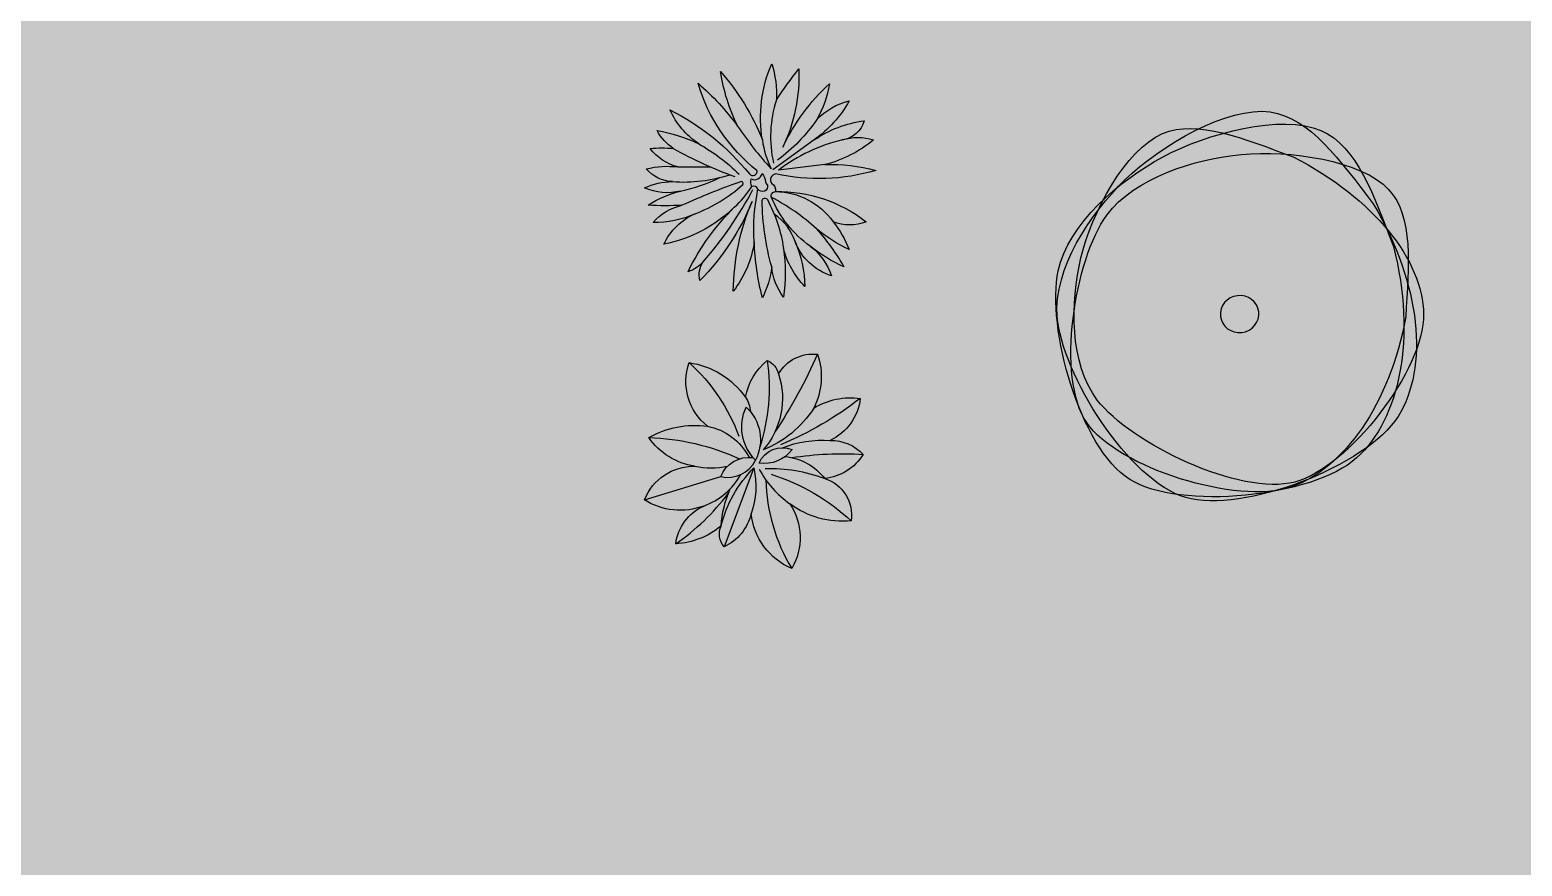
# Model space of a CAD drawing. Header units: metres. Extents: x -21.1 to 22.4, y -24.6 to 9.7.
# Drawn here: x 4.89 to 11.26, y -5.53 to -1.96 of the extents above; entities that cross this region are included whole.
import ezdxf

# ---------------------------------------------------------------- set-up
doc = ezdxf.new("R2010")
doc.units = ezdxf.units.M
doc.linetypes.add('Style Grey Line', pattern=[0])
doc.linetypes.add('Tree Border  Fill', pattern=[0])
doc.layers.add('Imported blocks', color=7, linetype='Continuous', true_color=0xc57dd9)
doc.layers.add('Style example', color=7, linetype='Continuous', true_color=0x469c80)

# ---------------------------------------------------------------- blocks, each defined once
blk = doc.blocks.new('Tree_2')
at = {"layer": 'Imported blocks', "transparency": 33554483}
h = blk.add_hatch(color=256, dxfattribs=at)
edge = h.paths.add_edge_path(flags=0)
edge.add_arc((0.1439727207353746, 0.2365579471024229), 0.1074613706641686, 83.09224421777179, 150.1836824977681, ccw=False)
edge.add_arc((-0.02022250213738108, 0.2824492902575528), 0.1872613699995733, -27.19149373635662, 18.94293840356619, ccw=False)
edge.add_line((0.146343532485731, 0.1968772340473079), (0.1463435324857237, 0.1968772340473079))
edge.add_arc((0.2466028497336989, 0.03406971635937242), 0.1912020358436006, 82.15192992999818, 121.6253861492637, ccw=False)
edge.add_arc((0.1305920749487133, 0.2390538437150953), 0.142969463858531, 295.0989162587424, 353.74664496832764, ccw=False)
edge.add_line((0.1912371900956896, 0.1095840109168494), (0.1912371900956896, 0.1095840109168494))
edge.add_arc((0.1924341815434274, -0.01212953449746855), 0.1217194311761651, 43.295718516741374, 90.56345698355102, ccw=False)
edge.add_arc((0.1604514684659234, 0.1472724493347619), 0.1424900062699876, 276.3748977484687, 327.79922074382654, ccw=False)
edge.add_arc((0.145747754454032, -0.09315409431258839), 0.1034247883986578, -8.659896139842203, 72.83401463214051, ccw=False)
edge.add_arc((0.223555721358629, 0.1251148369097173), 0.2351149584339106, 232.9638330946916, 275.96606955689754, ccw=False)
edge.add_line((0.08194150832062587, -0.0625669638729014), (0.08194150832062223, -0.0625669638729014))
edge.add_arc((-0.05719660873881209, -0.1541350594095113), 0.1665656979664377, -30.326465736707576, 33.34928837546897, ccw=False)
edge.add_arc((0.1587236256624455, -0.06945642866612442), 0.1835553503952081, 186.2535184199042, 246.85539878673632, ccw=False)
edge.add_arc((-0.1533521848721698, -0.05898389000900185), 0.1331453146758501, 294.92235258963933, 346.7721556045196, ccw=False)
edge.add_arc((-0.05593358355093648, -0.1449391765845132), 0.0540108735817285, 155.9794948173638, 220.1025170622503, ccw=False)
edge.add_line((-0.1052671065704308, -0.122953318139902), (-0.1052671065704344, -0.122953318139902))
edge.add_arc((-0.2393374961277694, 0.0378717984558707), 0.2093790521616225, 273.0414562714765, 309.8159684168924, ccw=False)
edge.add_arc((-0.09895549410387339, -0.1875535438484827), 0.1303014085391827, 114.18915824755169, 172.7955131640676, ccw=False)
edge.add_arc((-0.2163114894684227, 0.1020692136505655), 0.1823491530877297, 237.78581642709258, 290.5351989498767, ccw=False)
edge.add_arc((-0.1784129743675486, -0.105923486251908), 0.1453922562633978, 89.31492158864091, 158.3187300594235, ccw=False)
edge.add_arc((-0.1485287000586358, 0.2245337704282371), 0.1872033433172661, 215.0186881915826, 261.3528344128004, ccw=False)
edge.add_arc((-0.1759232656271997, -0.1068251290367132), 0.2569078427893931, 82.39108565861568, 119.34916840870889, ccw=False)
edge.add_arc((-0.04571214046208077, 0.2696053341532657), 0.1551926617322885, 160.854006243215, 231.6959332742943, ccw=False)
edge.add_arc((-0.2245425477408614, 0.09526011210029162), 0.2275378149630221, 35.26451501942029, 81.85886419685431, ccw=False)
edge.add_arc((0.1276865082422211, 0.1959462971805725), 0.16925000490943, 129.377818361676, 169.5551244589319, ccw=False)
edge.add_arc((-0.002295165319924946, 0.2770977113539491), 0.05457642992002541, 13.663818344027106, 65.53265142653692, ccw=False)
edge.add_line((0.05073666905711798, 0.289990005386484), (0.05073666905711798, 0.289990005386484))
h = blk.add_hatch(color=256, dxfattribs=at)
edge = h.paths.add_edge_path(flags=0)
edge.add_arc((0.1764674371701577, 0.1307771044312376), 0.1074613706641686, 83.09224421777168, 150.183682497768, ccw=False)
edge.add_arc((0.01227221429740213, 0.1766684475863674), 0.1872613699995733, -27.19149373635662, 18.94293840356619, ccw=False)
edge.add_line((0.1788382489205142, 0.09109639137612248), (0.1788382489205069, 0.09109639137612248))
edge.add_arc((0.279097566168482, -0.07171112631181296), 0.1912020358436006, 82.15192992999818, 121.6253861492637, ccw=False)
edge.add_arc((0.1630867913834965, 0.13327300104391), 0.142969463858531, 295.0989162587424, 353.74664496832764, ccw=False)
edge.add_line((0.2237319065304728, 0.003803168245663983), (0.2237319065304728, 0.003803168245663983))
edge.add_arc((0.2249288979782106, -0.117910377168654), 0.1217194311761652, 43.295718516741374, 90.56345698355102, ccw=False)
edge.add_arc((0.1929461849007066, 0.04149160666357649), 0.1424900062699876, 276.3748977484687, 327.79922074382654, ccw=False)
edge.add_arc((0.1782424708888152, -0.1989349369837738), 0.1034247883986578, -8.659896139842203, 72.83401463214051, ccw=False)
edge.add_arc((0.2560504377934121, 0.01933399423853188), 0.2351149584339105, 232.9638330946916, 275.96606955689754, ccw=False)
edge.add_line((0.1144362247554091, -0.1683478065440868), (0.1144362247554054, -0.1683478065440868))
edge.add_arc((-0.0247018923040289, -0.2599159020806967), 0.1665656979664377, -30.326465736707576, 33.34928837546897, ccw=False)
edge.add_arc((0.1912183420972287, -0.1752372713373098), 0.1835553503952081, 186.2535184199042, 246.85539878673632, ccw=False)
edge.add_arc((-0.1208574684373866, -0.1647647326801873), 0.1331453146758501, 294.92235258963933, 346.7721556045196, ccw=False)
edge.add_arc((-0.02343886711615328, -0.2507200192556986), 0.05401087358172852, 155.9794948173638, 220.1025170622503, ccw=False)
edge.add_line((-0.07277239013564758, -0.2287341608110874), (-0.07277239013565122, -0.2287341608110874))
edge.add_arc((-0.2068427796929862, -0.06790904421531471), 0.2093790521616225, 273.0414562714765, 309.8159684168924, ccw=False)
edge.add_arc((-0.06646077766909017, -0.2933343865196681), 0.1303014085391828, 114.18915824755169, 172.7955131640676, ccw=False)
edge.add_arc((-0.1838167730336395, -0.003711629020619833), 0.1823491530877296, 237.78581642709258, 290.5351989498767, ccw=False)
edge.add_arc((-0.1459182579327654, -0.2117043289230934), 0.1453922562633978, 89.31492158864091, 158.3187300594235, ccw=False)
edge.add_arc((-0.1160339836238526, 0.1187529277570517), 0.1872033433172661, 215.0186881915826, 261.3528344128004, ccw=False)
edge.add_arc((-0.1434285491924165, -0.2126059717078986), 0.2569078427893931, 82.39108565861568, 119.34916840870889, ccw=False)
edge.add_arc((-0.01321742402729759, 0.1638244914820803), 0.1551926617322885, 160.854006243215, 231.6959332742943, ccw=False)
edge.add_arc((-0.1920478313060782, -0.01052073057089375), 0.2275378149630221, 35.26451501942029, 81.85886419685431, ccw=False)
edge.add_arc((0.1601812246770042, 0.09016545450938718), 0.16925000490943, 129.377818361676, 169.5551244589319, ccw=False)
edge.add_arc((0.03019955111485824, 0.1713168686827637), 0.05457642992002541, 13.663818344027106, 65.53265142653692, ccw=False)
edge.add_line((0.08323138549190116, 0.1842091627152986), (0.08323138549190116, 0.1842091627152986))
at = {"layer": 'Imported blocks', "linetype": 'Tree Border  Fill'}
blk.add_lwpolyline([(0.05073666905711798, 0.289990005386484, -0.3014010054797296), (0.156897231025021, 0.3432392632678821, -0.2040632230993366), (0.146343532485731, 0.1968772340473079), (0.1463435324857237, 0.1968772340473079, -0.1739590237224946), (0.2727108650174596, 0.2234808830013644, -0.2616350758003431), (0.1912371900956896, 0.1095840109168494), (0.1912371900956896, 0.1095840109168494, -0.2092193677792414), (0.2810245053156213, 0.07134126554534305, -0.2282239714842465), (0.1762726375590537, 0.005663507190038217, -0.3713698328354611), (0.2479934504992088, -0.1087266501575505, -0.1898660422771364), (0.08194150832062587, -0.0625669638729014), (0.08194150832062223, -0.0625669638729014, -0.2852148879292418), (0.08657664054285852, -0.2382384750954225, -0.2707659321089191), (-0.02373950634622088, -0.08945073076186236, -0.2301780068132847), (-0.09724612824977885, -0.1797306714585138, -0.2873263971454202), (-0.1052671065704308, -0.122953318139902), (-0.1052671065704344, -0.122953318139902, -0.1618505310635152), (-0.2282281578320217, -0.1712123235781328, -0.2614422000652978), (-0.1523465524432468, -0.06869290294201347, -0.2343148840224531), (-0.3135192217504009, -0.05220933449015137, -0.3105264733365505), (-0.1766745789143861, 0.03945837700004631, -0.204971089214486), (-0.301841670584392, 0.1171083320175385, -0.1626725977676348), (-0.1419059423393846, 0.1478206276588026, -0.3193422950398811), (-0.1923204653731409, 0.3205048559813294, -0.2061544142855571), (-0.03875898716688607, 0.2266295372288296, -0.177124787012205), (0.02030900632616249, 0.3267730384994211, -0.2302654421368868), (0.05073666905711798, 0.289990005386484)], format="xyb", close=True, dxfattribs=at)
at = {"layer": 'Imported blocks', "linetype": 'Style Grey Line'}
for points in [[(0.02030900632616613, 0.3267730384994211, -0.1120625974936331), (-7.132444262970239e-05, 0.09083471794474463)], [(0.156897231025021, 0.3432392632678821, -0.04215315668041687), (0.04144436811329433, 0.1332315060891851)], [(-0.1923204653731445, 0.3205048559813294, -0.1220309506503533), (-0.0566234600120406, 0.1206750815064879)], [(0.05073666905711798, 0.289990005386484, -0.2658397027271607), (0.009057667239634611, 0.08367668534042605)], [(-0.03875898716688607, 0.2266295372288296, -0.1371447261408231), (-0.0255682847401149, 0.1876569467679656)], [(0.2727108650174596, 0.2234808830013644, -0.06696203729753249), (0.05579867858078796, 0.09720448337470589)], [(-0.01195711984066293, 0.05565696923338691, -0.313200413838463), (-0.03717486433700833, 0.1999585071847105)], [(-0.03717486433700833, 0.1999585071847105, -0.3389454184528884), (-0.01195711984065929, 0.05565696923338691)], [(0.146343532485731, 0.1968772340473079, -0.1571756657733975), (0.009057667239634611, 0.08367668534042605)], [(-0.1419059423393846, 0.1478206276588026, -0.2301319791016842), (-0.02937289374247848, 0.06346979212255974)], [(-0.301841670584392, 0.1171083320175385, -0.1003261862565504), (-0.05502075017289099, 0.05938867612559989)], [(-0.002150219203183952, 0.04795154730395006, -0.4100123021526187), (0.08751287233936819, 0.08437717824309948)], [(0.08751287233936819, 0.08437717824309948, -0.2788222348308543), (-0.002150219203183952, 0.04795154730395006)], [(0.06115767152193802, 0.0896145368940488, -0.1066317010922883), (0.1912371900956823, 0.1095840109168494)], [(-0.106216365401051, 0.01122218638018239, -0.3443832629947673), (-0.01846409198507899, 0.06274656222009799)], [(-0.106216365401051, 0.01122218638018239, 0.3496696091414707), (-0.01195711984065929, 0.05565696923338691)], [(0.0686028375402093, 0.06543909211386927, -0.2136000570275399), (0.1762726375590537, 0.005663507190038217)], [(0.08660556515683493, 0.06278560802240099, -0.05425050446224116), (0.2810245053156213, 0.07134126554534305)], [(-0.1766745789143861, 0.03945837700004631, 0.09865832762419698), (-0.08761130593962298, 0.03945837700004631)], [(-0.1523465524432468, -0.06869290294201347, 0.1781807688962663), (-0.0515533998099454, 0.0168492563675245)], [(-0.1052671065704344, -0.122953318139902, -0.1380141873914814), (-0.01616007725672534, 0.0346421821531112)], [(-0.01616007725672534, 0.0346421821531112, -0.1443803328447343), (-0.02373950634622088, -0.08945073076186236)], [(-0.002124306569741748, 0.03152692770052817, 0.1142419832598247), (0.08194150832062587, -0.0625669638729014)], [(0.1762726375590537, 0.005663507190038217, 0.09590851389858282), (0.01434469626397549, 0.03249569257310941)], [(0.01624699758109273, 0.002432656292483443, 0.1292210496677947), (0.08657664054285123, -0.2382384750954225)], [(0.03062914331266802, 0.01731972316589963, -0.111608587556588), (0.2479934504992088, -0.1087266501575796)], [(-0.2282281578320253, -0.1712123235781182, 0.07976553354391651), (-0.08582046621109839, -0.0349015240050503)], [(-0.1052671065704344, -0.122953318139902, -0.08586009086452864), (-0.08051746565788927, -0.02195144431937661)]]:
    blk.add_lwpolyline(points, format="xyb", dxfattribs=at)
for points in [[(-0.3135192217504009, -0.05220933449015137), (-0.106216365401051, 0.01122218638018239)], [(-0.01616007725672534, 0.0346421821531112), (-0.09724612824976793, -0.1797306714585284)]]:
    blk.add_lwpolyline(points, dxfattribs=at)
blk = doc.blocks.new('Tree_11')
at = {"layer": 'Imported blocks', "transparency": 33554483}
h = blk.add_hatch(color=256, dxfattribs=at)
edge = h.paths.add_edge_path(flags=0)
edge.add_spline(control_points=[(0.4921943033594325, 0.370208956617118), (0.6652124574584978, 0.07910397495345023), (0.6903561499271255, -0.2149644920693736), (0.5812050008132573, -0.3899791556189866)], knot_values=[0, 0, 0, 0, 1, 1, 1, 1], degree=3, periodic=0)
edge.add_spline(control_points=[(0.5812050008132573, -0.3899791556189866), (0.4705223420466355, -0.5674494657538743), (0.0242669995011147, -0.7399891830241322), (-0.1790760024249612, -0.6806010143533021)], knot_values=[0, 0, 0, 0, 1, 1, 1, 1], degree=3, periodic=0)
edge.add_spline(control_points=[(-0.1790760024249612, -0.6806010143533021), (-0.3825474147681125, -0.6211753422550755), (-0.6230734283331713, -0.2384961975474707), (-0.6390484148206242, -0.03294537236196084)], knot_values=[0, 0, 0, 0, 1, 1, 1, 1], degree=3, periodic=0)
edge.add_spline(control_points=[(-0.6390484148206242, -0.03294537236196084), (-0.6522864231546546, 0.1373886394388937), (-0.5215168057780319, 0.3350191612819817), (-0.3958112429879811, 0.456766923264413)], knot_values=[0, 0, 0, 0, 1, 1, 1, 1], degree=3, periodic=0)
edge.add_spline(control_points=[(-0.3958112429879811, 0.456766923264413), (-0.2685564015610635, 0.5800151853244788), (-0.02831954671129824, 0.7203084715791701), (0.123153173484493, 0.6989557161840821)], knot_values=[0, 0, 0, 0, 1, 1, 1, 1], degree=3, periodic=0)
edge.add_spline(control_points=[(0.123153173484493, 0.6989557161840821), (0.2650471943884322, 0.6789532476440654), (0.3720236128815886, 0.5259799985016598), (0.4921943033594325, 0.370208956617118)], knot_values=[0, 0, 0, 0, 1, 1, 1, 1], degree=3, periodic=0)
h = blk.add_hatch(color=256, dxfattribs=at)
edge = h.paths.add_edge_path(flags=0)
edge.add_spline(control_points=[(0.5647480096749923, 0.2175162636166897), (0.6473998394226024, -0.1090754526412493), (0.5874178693231275, -0.3990885681629461), (0.4327141463890425, -0.5385918669968359)], knot_values=[0, 0, 0, 0, 1, 1, 1, 1], degree=3, periodic=0)
edge.add_spline(control_points=[(0.4327141463890425, -0.5385918669968359), (0.2758397615158565, -0.6800525492434535), (-0.2013816342965783, -0.7272759684760349), (-0.379370503766062, -0.615835473394427)], knot_values=[0, 0, 0, 0, 1, 1, 1, 1], degree=3, periodic=0)
edge.add_spline(control_points=[(-0.379370503766062, -0.615835473394427), (-0.5574717726038388, -0.5043246040175782), (-0.6786659889472954, -0.07150725821398009), (-0.6352048964196311, 0.1307821944288735)], knot_values=[0, 0, 0, 0, 1, 1, 1, 1], degree=3, periodic=0)
edge.add_spline(control_points=[(-0.6352048964196311, 0.1307821944288735), (-0.5991899485798272, 0.2984136013208608), (-0.417290675689173, 0.4539402178680866), (-0.2619460556913896, 0.5377111707863842)], knot_values=[0, 0, 0, 0, 1, 1, 1, 1], degree=3, periodic=0)
edge.add_spline(control_points=[(-0.2619460556913896, 0.5377111707863842), (-0.104686865679575, 0.6225145724274389), (0.1657769132410194, 0.6936104080661225), (0.3049074674880239, 0.6326457881771348)], knot_values=[0, 0, 0, 0, 1, 1, 1, 1], degree=3, periodic=0)
edge.add_spline(control_points=[(0.3049074674880239, 0.6326457881771348), (0.4352398055300364, 0.5755363955568228), (0.4940684019768082, 0.3996332948964682), (0.5647480096749923, 0.2175162636166897)], knot_values=[0, 0, 0, 0, 1, 1, 1, 1], degree=3, periodic=0)
h = blk.add_hatch(color=256, dxfattribs=at)
edge = h.paths.add_edge_path(flags=0)
edge.add_spline(control_points=[(0.2058157187254819, 0.5380085270807149), (0.4964264122983587, 0.3898023810471232), (0.669474438812871, 0.1675811310162289), (0.6724976352470275, -0.02481408645811371)], knot_values=[0, 0, 0, 0, 1, 1, 1, 1], degree=3, periodic=0)
edge.add_spline(control_points=[(0.6724976352470275, -0.02481408645811371), (0.6755632504239911, -0.2199088186430035), (0.4057867555379089, -0.573675782277317), (0.2111504627674694, -0.6248672077672509)], knot_values=[0, 0, 0, 0, 1, 1, 1, 1], degree=3, periodic=0)
edge.add_spline(control_points=[(0.2111504627674694, -0.6248672077672509), (0.01639125783730196, -0.6760909604690151), (-0.376173760458425, -0.4876012827853456), (-0.4958437013352595, -0.3314955432258712)], knot_values=[0, 0, 0, 0, 1, 1, 1, 1], degree=3, periodic=0)
edge.add_spline(control_points=[(-0.4958437013352595, -0.3314955432258712), (-0.59501071320751, -0.2021352409244519), (-0.5923728441327676, 0.01876255960572144), (-0.5543854005979775, 0.1767197160972764)], knot_values=[0, 0, 0, 0, 1, 1, 1, 1], degree=3, periodic=0)
edge.add_spline(control_points=[(-0.5543854005979775, 0.1767197160972764), (-0.5159297746420525, 0.3366236412334383), (-0.3953315942167974, 0.5648599850240207), (-0.2622361820666647, 0.6212359336898062)], knot_values=[0, 0, 0, 0, 1, 1, 1, 1], degree=3, periodic=0)
edge.add_spline(control_points=[(-0.2622361820666647, 0.6212359336898062), (-0.1375573410883135, 0.6740468294611519), (0.02808879993954906, 0.6039460952599575), (0.2058157187254819, 0.5380085270807149)], knot_values=[0, 0, 0, 0, 1, 1, 1, 1], degree=3, periodic=0)
h = blk.add_hatch(color=256, dxfattribs=at)
edge = h.paths.add_edge_path(flags=0)
edge.add_spline(control_points=[(0.6083657509032032, -0.03405397915912181), (0.5514019798580562, -0.3481781294525699), (0.3857358445854002, -0.5782654854118536), (0.1974575827510785, -0.6428450884090635)], knot_values=[0, 0, 0, 0, 1, 1, 1, 1], degree=3, periodic=0)
edge.add_spline(control_points=[(0.1974575827510785, -0.6428450884090635), (0.006537571583432054, -0.7083308136611886), (-0.4237751472583768, -0.5745724624142349), (-0.5335788884675557, -0.4125209791531433)], knot_values=[0, 0, 0, 0, 1, 1, 1, 1], degree=3, periodic=0)
edge.add_spline(control_points=[(-0.5335788884675557, -0.4125209791531433), (-0.643451970367446, -0.2503671609291759), (-0.5780206505093438, 0.1701982226416349), (-0.4610654764453884, 0.3300940300554721)], knot_values=[0, 0, 0, 0, 1, 1, 1, 1], degree=3, periodic=0)
edge.add_spline(control_points=[(-0.4610654764453884, 0.3300940300554721), (-0.3641481131548189, 0.4625950517485508), (-0.1461108788241927, 0.5311394873555583), (0.02082979888544923, 0.5470458627861153)], knot_values=[0, 0, 0, 0, 1, 1, 1, 1], degree=3, periodic=0)
edge.add_spline(control_points=[(0.02082979888544923, 0.5470458627861153), (0.189827964106853, 0.5631482789255878), (0.4511191754942429, 0.5258713586683934), (0.5472204590757579, 0.4219232267887492)], knot_values=[0, 0, 0, 0, 1, 1, 1, 1], degree=3, periodic=0)
edge.add_spline(control_points=[(0.5472204590757579, 0.4219232267887492), (0.6372445738060214, 0.3245484758844905), (0.6189127718839541, 0.1501180493043758), (0.6083657509032032, -0.03405397915912181)], knot_values=[0, 0, 0, 0, 1, 1, 1, 1], degree=3, periodic=0)
h = blk.add_hatch(color=256, dxfattribs=at)
edge = h.paths.add_edge_path(flags=0)
edge.add_ellipse((0.01379423674785407, -0.02421897939760598), major_axis=(0.06830110300839086, 0.007997400535190413), ratio=0.964752267000733, start_angle=270, end_angle=450)
edge.add_ellipse((0.01379423674785407, -0.02421897939760598), major_axis=(0.06830110300839086, 0.007997400535190413), ratio=0.964752267000733, start_angle=90, end_angle=270)
at = {"layer": 'Imported blocks'}
for start_param, end_param in [(1.570796326794897, 4.71238898038469), (4.71238898038469, 7.853981633974483)]:
    blk.add_ellipse((0.01379423674785407, -0.02421897939760598), major_axis=(0.06830110300839086, 0.007997400535190413), ratio=0.964752267000733, start_param=start_param, end_param=end_param, dxfattribs=at)
for points in [[(-0.3958112429879811, 0.456766923264413), (-0.2685564015610635, 0.5800151853244788), (-0.02831954671129824, 0.7203084715791701), (0.123153173484493, 0.6989557161840821)], [(0.123153173484493, 0.6989557161840821), (0.2650471943884322, 0.6789532476440654), (0.3720236128815886, 0.5259799985016598), (0.4921943033594325, 0.370208956617118)], [(-0.2622361820666647, 0.6212359336898062), (-0.1375573410883135, 0.6740468294611519), (0.02808879993954906, 0.6039460952599575), (0.2058157187254819, 0.5380085270807149)], [(-0.2619460556913896, 0.5377111707863842), (-0.104686865679575, 0.6225145724274389), (0.1657769132410194, 0.6936104080661225), (0.3049074674880239, 0.6326457881771348)], [(-0.5543854005979775, 0.1767197160972764), (-0.5159297746420525, 0.3366236412334383), (-0.3953315942167974, 0.5648599850240207), (-0.2622361820666647, 0.6212359336898062)], [(0.3049074674880239, 0.6326457881771348), (0.4352398055300364, 0.5755363955568228), (0.4940684019768082, 0.3996332948964682), (0.5647480096749923, 0.2175162636166897)], [(-0.6352048964196311, 0.1307821944288735), (-0.5991899485798272, 0.2984136013208608), (-0.417290675689173, 0.4539402178680866), (-0.2619460556913896, 0.5377111707863842)], [(-0.4610654764453884, 0.3300940300554721), (-0.3641481131548189, 0.4625950517485508), (-0.1461108788241927, 0.5311394873555583), (0.02082979888544923, 0.5470458627861153)], [(0.02082979888544923, 0.5470458627861153), (0.189827964106853, 0.5631482789255878), (0.4511191754942429, 0.5258713586683934), (0.5472204590757579, 0.4219232267887492)], [(0.2058157187254819, 0.5380085270807149), (0.4964264122983587, 0.3898023810471232), (0.669474438812871, 0.1675811310162289), (0.6724976352470275, -0.02481408645811371)], [(-0.6390484148206242, -0.03294537236196084), (-0.6522864231546546, 0.1373886394388937), (-0.5215168057780319, 0.3350191612819817), (-0.3958112429879811, 0.456766923264413)], [(0.5472204590757579, 0.4219232267887492), (0.6372445738060214, 0.3245484758844905), (0.6189127718839541, 0.1501180493043758), (0.6083657509032032, -0.03405397915912181)], [(-0.5335788884675557, -0.4125209791531433), (-0.643451970367446, -0.2503671609291759), (-0.5780206505093438, 0.1701982226416349), (-0.4610654764453884, 0.3300940300554721)], [(0.4921943033594325, 0.370208956617118), (0.6652124574584978, 0.07910397495345023), (0.6903561499271255, -0.2149644920693736), (0.5812050008132573, -0.3899791556189866)], [(0.5647480096749923, 0.2175162636166897), (0.6473998394226024, -0.1090754526412493), (0.5874178693231275, -0.3990885681629461), (0.4327141463890425, -0.5385918669968359)], [(-0.4958437013352595, -0.3314955432258712), (-0.59501071320751, -0.2021352409244519), (-0.5923728441327676, 0.01876255960572144), (-0.5543854005979775, 0.1767197160972764)], [(-0.379370503766062, -0.615835473394427), (-0.5574717726038388, -0.5043246040175782), (-0.6786659889472954, -0.07150725821398009), (-0.6352048964196311, 0.1307821944288735)], [(-0.1790760024249612, -0.6806010143533021), (-0.3825474147681125, -0.6211753422550755), (-0.6230734283331713, -0.2384961975474707), (-0.6390484148206242, -0.03294537236196084)], [(0.6083657509032032, -0.03405397915912181), (0.5514019798580562, -0.3481781294525699), (0.3857358445854002, -0.5782654854118536), (0.1974575827510785, -0.6428450884090635)], [(0.6724976352470275, -0.02481408645811371), (0.6755632504239911, -0.2199088186430035), (0.4057867555379089, -0.573675782277317), (0.2111504627674694, -0.6248672077672509)], [(0.2111504627674694, -0.6248672077672509), (0.01639125783730196, -0.6760909604690151), (-0.376173760458425, -0.4876012827853456), (-0.4958437013352595, -0.3314955432258712)], [(0.1974575827510785, -0.6428450884090635), (0.006537571583432054, -0.7083308136611886), (-0.4237751472583768, -0.5745724624142349), (-0.5335788884675557, -0.4125209791531433)], [(0.5812050008132573, -0.3899791556189866), (0.4705223420466355, -0.5674494657538743), (0.0242669995011147, -0.7399891830241322), (-0.1790760024249612, -0.6806010143533021)], [(0.4327141463890425, -0.5385918669968359), (0.2758397615158565, -0.6800525492434535), (-0.2013816342965783, -0.7272759684760349), (-0.379370503766062, -0.615835473394427)]]:
    blk.add_open_spline(points, degree=3, dxfattribs=at)
blk = doc.blocks.new('Tree_15')
at = {"layer": 'Imported blocks', "transparency": 33554483}
blk.add_hatch(color=256, dxfattribs=at).paths.add_polyline_path([(-0.3772553183458222, 0.5752178457585396), (-0.2674459248375824, 0.4692919985953922), (-0.2100951434649796, 0.4567219643219432), (-0.170028159218371, 0.3145234516035562), (-0.1441024635293834, 0.2995965359038528), (-0.1441024635293834, 0.2202481945527106), (-0.106463004301655, 0.1982443495570478), (-0.1064630043016514, 0.1532320624265558), (-0.1468188479358723, 0.1245173275330017), (-0.1468188479358723, 0.1074437013800634), (-0.06921145633160995, 0.04458171418060374), (-0.06921145633160632, -0.002758794697991106), (-0.1759016281233926, -0.07468433186219772), (-0.3223292678530925, -0.1107162641516916), (-0.3772553183458222, -0.110716264151677), (-0.4396247070082936, -0.060118231574932), (-0.4925226501567158, -0.07085114757607516), (-0.5967852627391221, -0.1107162641516916), (-0.6817679387551506, -0.110716264151677), (-0.673964750237239, -0.1511196664012823), (-0.6144179104552604, -0.1511196664012823), (-0.6649177473405361, -0.1868987267475313), (-0.6546935530367591, -0.2199753656736284), (-0.5661197884501781, -0.1482814701556636), (-0.4679902707255678, -0.1061164430083591), (-0.4212254224349308, -0.1375485541545204), (-0.4940559238711685, -0.1912131341601635), (-0.6484010578997186, -0.2378312750690529), (-0.6256395552585237, -0.2923260370461357), (-0.5126164970239552, -0.2451182955093827), (-0.6019682550971301, -0.3382048417692131), (-0.5811342075285647, -0.3727008265662444), (-0.4649237232966698, -0.2441110773085966), (-0.3772553183458185, -0.1567144755851186), (-0.3009632858727054, -0.1567144755851332), (-0.5575536643832929, -0.4069479404763843), (-0.5283866541194693, -0.4439429585072358), (-0.2655981404185477, -0.1628475704429002), (-0.165168712122264, -0.1436816490123165), (-0.0501731835387327, -0.06701796328996716), (-0.0501731835387327, -0.1467481964412), (-0.1053710372588284, -0.2663435461680929), (-0.1388188423856918, -0.2509060976479959), (-0.3391952787120099, -0.3660063376071485), (-0.512426918141413, -0.4621540158496791), (-0.4859125534878294, -0.4897644271416648), (-0.3552946527137028, -0.4069479404764134), (-0.4623970483650555, -0.511858190137631), (-0.4242641174922283, -0.5436235657895159), (-0.3104110125470761, -0.4069479404764134), (-0.1536691592639108, -0.3023754784576013), (-0.113037405831059, -0.3192414893165114), (-0.113037405831059, -0.3437738687476813), (-0.0977046686865906, -0.3437738687476813), (-0.0977046686865906, -0.366772974464373), (-0.1375697852622143, -0.3813390747516387), (-0.1375697852622143, -0.4250373756133631), (-0.198134096982878, -0.4350036547572672), (-0.3989363053133566, -0.5623025865873206), (-0.3617720200973745, -0.5866583914474323), (-0.290130519849703, -0.5369663567679963), (-0.3271458712850835, -0.6064238999435766), (-0.2924636240123218, -0.6236680948504508), (-0.2380874897849462, -0.5143045355081703), (-0.1920010021250891, -0.4756354081901227), (-0.1682352595511584, -0.4756354081901372), (-0.2555132612419184, -0.6394605339263071), (-0.2105468603422451, -0.6553594320559641), (-0.1729731040832266, -0.5490906470451445), (-0.1682352595511584, -0.6672095643696084), (-0.1320392707630999, -0.675078069506606), (-0.1320392707630999, -0.5055342456218496), (-0.1053710372588284, -0.4465032076156349), (-0.1053710372588321, -0.4069479404763843), (-0.08237193154212583, -0.4069479404763843), (-0.06167273639708583, -0.4380702021861798), (-0.0754721998271125, -0.5622653730563907), (-0.09057642144919373, -0.6816192884763732), (-0.0556698504723463, -0.6851327167319395), (-0.0477476234208516, -0.6064238999435619), (-0.03699975386523875, -0.4996417930663593), (-0.01260797753477891, -0.4996417930663593), (0.004258033324138523, -0.548465909626364), (0.02342395475472586, -0.5607320993419417), (0.02342395475472586, -0.6394605339263071), (0.04398957059614622, -0.6853386723124714), (0.07410033338140784, -0.6825408452284755), (0.05408942904366995, -0.6394605339263071), (0.05408942904366995, -0.545399362197466), (0.02342395475472586, -0.5132006141940801), (0.02342395475472586, -0.4756354081901372), (-0.01874107239256773, -0.4626025816173351), (-0.02794071467925096, -0.4288705598994857), (-0.05184672329480963, -0.3755763004019245), (-0.05184672329480236, -0.3361075001754507), (-0.05184672329480963, -0.2923260370461357), (-0.01414125124922793, -0.3108084838870563), (-0.005081535969333345, -0.2923260370461357), (-0.03615888068839195, -0.2516105982017907), (0.006015441935232957, -0.148558223474407), (0.03109032332696006, -0.148558223474407), (0.06175579761590416, -0.1114829010089306), (0.1414860307671515, -0.1613142967284366), (0.1989837950589172, -0.1613142967284366), (0.1989837950589172, -0.1145494484378141), (0.2350157273484219, -0.09078370586386882), (0.608362500870564, -0.3096468209485756), (0.635567788605771, -0.2483829544926266), (0.4940255323022902, -0.1855286484850949), (0.5746358550984514, -0.1582477492995386), (0.6577436344188063, -0.1808369778044289), (0.6718300426025416, -0.1172160701720568), (0.5807689499562403, -0.1172160701720713), (0.4662077507649374, -0.1287762937369989), (0.3308453345013659, -0.0800507898627402), (0.4128754782242832, -0.04708540500212985), (0.4972055325188776, -0.05858495786049753), (0.5508825528792004, -0.06590455154598748), (0.6793537090657337, -0.05836533020403294), (0.6809237714515257, -0.03488170631845423), (0.5324708279511542, -0.03488170631845423), (0.4941389850899832, -0.02178638871376461), (0.6817679387551434, -0.0008550693572906312), (0.6804561699200349, 0.04155406165082241), (0.4737467509949274, 0.01352599753184768), (0.4305041536088538, 0.007662663879658794), (0.3076267274503116, -0.03657722438964993), (0.283209923845272, -0.0618892182710988), (0.1982171582016927, -0.02485293614266266), (0.1522189467682802, -0.06318477900381549), (0.08092171904648784, -0.05015195243101334), (0.04565642361420032, -0.0008550693572615273), (0.2488271810031183, 0.07292332279925176), (0.3009464970696463, 0.06177702872360533), (0.3311994378346535, 0.1076123301899643), (0.4251416679398535, 0.123874614158718), (0.4680733319443752, 0.08400949758310162), (0.5232711856644673, 0.1076123301899643), (0.5455036545239491, 0.08400949758310162), (0.6760969365320343, 0.08718271913593344), (0.671830042602538, 0.1155059314575192), (0.5616030285256456, 0.1155059314575192), (0.6677123517027067, 0.137319285044563), (0.662983923118074, 0.1586005943982454), (0.534004101665596, 0.1476403567326633), (0.4826694049121579, 0.1209839165046578), (0.4440733333407734, 0.1544742031202768), (0.4805362089896517, 0.1697041043121717), (0.6492836412949727, 0.2077733411192166), (0.6395494520705397, 0.2361211363545008), (0.4305081259404214, 0.1813723784504982), (0.3829766407925599, 0.1553067253048939), (0.3311994378346535, 0.1553067253048939), (0.3996651473319798, 0.2113426240246627), (0.502571990519431, 0.2373368690278294), (0.5240378225216918, 0.2910014490334725), (0.601190103782239, 0.3217766474073432), (0.5818459295971407, 0.3557221407451143), (0.5026512117759048, 0.3105922496921266), (0.4657302740317827, 0.2677432077714766), (0.3760769090775502, 0.2457698744572845), (0.4159420256531739, 0.3217766474073724), (0.5347707385228241, 0.3783980507569504), (0.5079384485199953, 0.4128967093320098), (0.443349835796027, 0.3626611216578458), (0.4969913635245976, 0.4675920208320167), (0.4717197049146962, 0.4932575761808694), (0.3311994378346572, 0.2388701427422493), (0.2976560607727588, 0.2007002484438854), (0.2235161744900615, 0.1913386575944169), (0.2235161744900615, 0.1231079773015081), (0.004515446312656423, 0.06979889287389232), (-0.02992154022210161, 0.1076123301899497), (0.04076192595434622, 0.171984303375124), (0.04076192595434622, 0.2327370478844678), (0.09548781933373175, 0.2818018067467928), (0.164116561409417, 0.2968432233123894), (0.1675112658938633, 0.3217766474073432), (0.2396155484917581, 0.336999660466885), (0.4443075893704481, 0.4834273001965775), (0.4292721596474403, 0.5044454139978625), (0.2330803485051038, 0.3640984629559825), (0.2020503424878079, 0.3640984629559825), (0.3984956927452367, 0.5545872043687851), (0.3684037125166433, 0.5752178457585251), (0.1238533830510023, 0.3362330236096605), (0.08168835590370509, 0.3362330236096605), (0.1422526676243688, 0.4128967093320098), (0.1422526676243688, 0.4489286416215182), (0.3182942654559119, 0.6047137612290099), (0.2877528866379435, 0.6200261306142493), (0.1821177841999924, 0.5125595007710945), (0.2388489116345372, 0.6183553870679316), (0.1890175159150058, 0.6313882136407337), (0.1031541879059659, 0.4435621836209612), (0.08168835590370509, 0.4435621836209612), (0.1049268281143522, 0.6765693568289717), (0.05181232689194804, 0.6830302454891353), (0.03706664405996708, 0.5417080592974235), (0.01959077046859966, 0.5417080592974235), (-0.00442580291458944, 0.6853386723124714), (-0.03883710294395496, 0.6844752988134278), (-0.00442580291458944, 0.5416917013455531), (0.001632430912508426, 0.516554132599369), (0.02950542524431148, 0.4996468106167158), (0.02950542524431512, 0.4358958150487015), (0.04782601664251706, 0.4120400408973073), (0.0634854968606196, 0.3916493769011431), (0.02035740732582417, 0.3217766474073432), (-0.02715009375882437, 0.3247707413889293), (-0.04020690439483951, 0.3101673704640707), (-0.01261429478277569, 0.2854969378282112), (-0.04787327296707736, 0.2112712158822105), (-0.09057642144919736, 0.2480697850289434), (-0.09057642144919736, 0.3247707413889293), (-0.1138040426882981, 0.3469659396107891), (-0.09057642144919373, 0.4987600373410387), (-0.08203371583703847, 0.5545872043687851), (-0.04710663610985284, 0.65515395621465), (-0.07317228925545351, 0.6551539562146645), (-0.103837763544394, 0.5752178457585396), (-0.1211163678691737, 0.6753439865110995), (-0.1408912084962431, 0.6716321380943846), (-0.1253545047642692, 0.5545872043687413), (-0.1429362432627968, 0.3737982296136033), (-0.168235259551162, 0.4604281944798422), (-0.1811037455490223, 0.6622035673357168), (-0.2210791685992226, 0.6502387566342223), (-0.2210791685992226, 0.4926269424832426), (-0.3271458712850835, 0.6047137612290099), (-0.3772553183458222, 0.5752178457585396)], flags=0)
blk = doc.blocks.new('Tree_10')
at = {"layer": 'Imported blocks', "transparency": 33554483}
h = blk.add_hatch(color=256, dxfattribs=at)
edge = h.paths.add_edge_path(flags=0)
edge.add_arc((0.3699840657018547, 0.1708372145922791), 0.3687942599839082, 156.5584637787736, 189.363452264892, ccw=False)
edge.add_arc((-0.236300448609691, 0.2327985948616123), 0.2810124926857953, -2.6831638950501997, 17.552967385785223, ccw=False)
edge.add_arc((1.065546532029801, -0.4522209875824767), 1.222347798216148, 141.808044209076, 146.6569336176266, ccw=False)
edge.add_arc((-0.3361616986414336, 0.2828311758636062), 0.441498288911252, -25.654784381621425, 2.6903453286743115, ccw=False)
edge.add_arc((0.5686675399642813, -0.1491962601892), 0.5611820393324515, 132.6983801224476, 154.5806706770956, ccw=False)
edge.add_arc((-0.09458883042133734, 0.3083861425439942), 0.2862799125318954, 330.29977504705073, 350.9256810475466, ccw=False)
edge.add_arc((0.2854924028203738, 0.03912868428325209), 0.1830398646780739, 103.68860184727492, 135.8839424696119, ccw=False)
edge.add_arc((-0.04783737989948889, 0.3810832593667443), 0.3332291022459072, 305.80659701212943, 330.49528346140846, ccw=False)
edge.add_arc((0.3216770036127579, -0.1422897471886698), 0.3074785776379825, 97.23010692395638, 124.590618953718, ccw=False)
edge.add_arc((0.2125528206930988, 0.1834362476410597), 0.07340352331091274, 278.48222632112464, 343.6265138584364, ccw=False)
edge.add_arc((0.2656675637967535, -0.02005256036528606), 0.1375498290321279, 72.09532398253481, 107.904676017485, ccw=False)
edge.add_arc((0.09147357600669737, 0.3738202010771849), 0.3406246171518061, 284.3410455884323, 309.46025396684036, ccw=False)
edge.add_arc((0.1944550626721469, -0.41090911574634), 0.4550997667575987, 74.73862757094759, 92.34373967160889, ccw=False)
edge.add_arc((0.1595928861094295, 0.5535970303809898), 0.5477421884392704, 257.6141352605946, 286.4004842884196, ccw=False)
edge.add_arc((0.04426285299889722, 0.00272172251234469), 0.01602758280780089, 97.73646192419469, 217.969509882673)
edge.add_arc((0.0210003184450313, -0.02572247260305037), 0.02140752527157416, -9.644552448180605, 60.23578651276989, ccw=False)
edge.add_arc((0.04951383535058591, -0.4178258470079307), 0.3885874861565852, 52.11562482179488, 91.09243143433218, ccw=False)
edge.add_arc((0.2433048778004727, -0.002061541568824807), 0.1179241926249477, 247.6570311410092, 292.34296885900943, ccw=False)
edge.add_arc((-0.04467828234212501, -0.3019214098025589), 0.309070206536346, 21.855873202537396, 38.11918821415969, ccw=False)
edge.add_arc((0.4086069221468104, 0.1730602388338078), 0.3965395192896184, 229.9048082351267, 245.1839808287589, ccw=False)
edge.add_arc((-0.3401946318379173, -0.5635545167569447), 0.656638732039751, 30.133252773818413, 41.28712057352692, ccw=False)
edge.add_arc((0.4203574236411282, 0.1816518448136138), 0.4580492225863105, 231.5938494117706, 245.1280999239611, ccw=False)
edge.add_arc((0.03246725582356787, -0.313087735430168), 0.1706453203569585, 18.787994611627028, 52.731104732592826, ccw=False)
edge.add_arc((0.242564614209679, -0.107070312738866), 0.1586667483363504, 201.4532125779165, 252.1844902103711, ccw=False)
edge.add_arc((-0.2034788371002897, -0.2947849537674335), 0.3253341641872672, 1.3210452737038736, 23.491734464473495, ccw=False)
edge.add_arc((0.2861274644068204, -0.126938324391637), 0.2296184993386718, 194.2297553104512, 224.2920261942552, ccw=False)
edge.add_arc((-0.4013320232391278, -0.2497122286063386), 0.4695944962617575, -8.12030455785191, 8.120304557852023, ccw=False)
edge.add_arc((0.1958416472578984, -0.2173487814971754), 0.165047300628331, 185.760098507102, 216.725213595557, ccw=False)
edge.add_arc((-0.2257828358218909, -0.2010678830643408), 0.2594976225564174, 333.3288360744943, 352.7283477821856, ccw=False)
edge.add_arc((0.7459707008522779, -0.1327641288997826), 0.7625933407569774, 182.4860936667196, 194.0229405982714, ccw=False)
edge.add_arc((-0.2930631688459988, -0.1265757228344241), 0.2799261446170547, 321.89199954479375, 351.9360945099498, ccw=False)
edge.add_arc((0.573428772048226, -0.3078238864766577), 0.6462881801524046, 157.0739483750041, 179.2470492076622, ccw=False)
edge.add_arc((-0.6305430295596846, 0.1916407860452949), 0.6572042412750821, 315.3082162526414, 337.85749972499724, ccw=False)
edge.add_arc((-0.1047925830043639, -0.2544307812162761), 0.06072660368409762, 145.4035390260704, 195.4089064296286, ccw=False)
edge.add_arc((-0.2246410476148174, -0.1590089600392218), 0.09270553913049122, 288.2819159014424, 318.9005247794215, ccw=False)
edge.add_arc((0.3673164246378829, -0.5183707603840515), 0.6248622844717883, 134.4174103537339, 154.2635226510417, ccw=False)
edge.add_arc((-0.3354961151580076, 0.2012733067764393), 0.3810391243385548, 281.24672995408, 314.16571388367765, ccw=False)
edge.add_arc((-0.1090268285954303, -0.2425806190504679), 0.1675387213806458, 113.78764835816551, 155.2536142289042, ccw=False)
edge.add_arc((-0.2830154688102124, 0.1345769367875141), 0.2478572070917202, 268.2282774590309, 295.42496845883574, ccw=False)
edge.add_arc((-0.182459537355106, -0.205976066108529), 0.1425687694229974, 102.0515836077056, 139.3818918830612, ccw=False)
edge.add_arc((-0.2582024699644481, 0.7465866006896166), 0.8144348327211798, 266.76387424351736, 273.2361257564827, ccw=False)
edge.add_arc((-0.1525127251590427, -0.29249440088623), 0.2721277185107195, 103.47235168133773, 123.87147251804231, ccw=False)
edge.add_arc((-0.2524956722549991, 0.1205299450203387), 0.1528281676080543, 246.1676690776835, 283.8498273987945, ccw=False)
edge.add_arc((-0.2360742866617078, -0.1914306461281854), 0.1890805416310994, 90.60707152727849, 114.42108397238681, ccw=False)
edge.add_arc((-0.2350903346185712, 0.09394875614634819), 0.09635579227667812, 219.7575096816969, 268.2233865589487, ccw=False)
edge.add_arc((-0.2518523338676814, -0.1990954997646698), 0.2384120991062305, 83.08400876804279, 103.90965960089852, ccw=False)
edge.add_arc((-0.1906189188178075, 0.1677838755892376), 0.1342030517701762, 216.6344588130705, 255.9742034526875, ccw=False)
edge.add_arc((-0.2652557133188433, -0.2742918036119129), 0.3635018015506604, 85.39170273775687, 95.21749136879959, ccw=False)
edge.add_arc((-0.1610863613954009, 0.1996094144761038), 0.1344192702157689, 208.0172118216895, 236.1037295477094, ccw=False)
edge.add_arc((-0.3494474349105574, -0.2779967434584318), 0.4202834537632006, 64.23770578477968, 80.4546480718846, ccw=False)
edge.add_arc((-0.04922695918987718, 0.2795729273168186), 0.2141970564324259, 203.8393336725283, 236.7159914414423, ccw=False)
edge.add_arc((-0.5402100409357911, -0.3932757112136402), 0.6563385633247119, 38.86890839091211, 63.28481262856138, ccw=False)
edge.add_arc((-0.02004782529401614, 0.02669808857117414), 0.01221487122089409, 221.5053364515253, 363.2205531575816)
edge.add_arc((0.2872374681161103, 0.4002818481204523), 0.4755318164972849, 196.5613894653568, 231.6439294516724, ccw=False)
edge.add_arc((-0.6171589510816758, -0.2573744276449427), 0.6883554280073388, 36.122468821777375, 49.33110478732408, ccw=False)
edge.add_arc((0.423145635642227, 0.3823883128754788), 0.5378361153251232, 189.1985560602716, 205.7864107823936, ccw=False)
edge.add_arc((-0.5740332800935233, -0.1174333922660583), 0.623430438506767, 21.47837021424732, 41.591815199924326, ccw=False)
edge.add_line((0.006103567709087656, 0.1108356364662468), (0.006103567709087656, 0.1108356364662468))
h = blk.add_hatch(color=256, dxfattribs=at)
edge = h.paths.add_edge_path(flags=0)
edge.add_arc((0.3904672675141962, 0.07293238655542025), 0.3687942599839082, 156.5584637787736, 189.363452264892, ccw=False)
edge.add_arc((-0.2158172467973495, 0.1348937668247535), 0.2810124926857954, -2.6831638950501997, 17.552967385785223, ccw=False)
edge.add_arc((1.086029733842142, -0.5501258156193355), 1.222347798216148, 141.808044209076, 146.6569336176266, ccw=False)
edge.add_arc((-0.3156784968290921, 0.1849263478267474), 0.441498288911252, -25.654784381621425, 2.6903453286743115, ccw=False)
edge.add_arc((0.5891507417766229, -0.2471010882260589), 0.5611820393324515, 132.6983801224476, 154.5806706770956, ccw=False)
edge.add_arc((-0.07410562860899575, 0.2104813145071354), 0.2862799125318954, 330.29977504705073, 350.9256810475466, ccw=False)
edge.add_arc((0.3059756046327153, -0.05877614375360674), 0.1830398646780739, 103.68860184727492, 135.8839424696119, ccw=False)
edge.add_arc((-0.0273541780871473, 0.2831784313298855), 0.3332291022459073, 305.80659701212943, 330.49528346140846, ccw=False)
edge.add_arc((0.3421602054250994, -0.2401945752255286), 0.3074785776379824, 97.23010692395638, 124.590618953718, ccw=False)
edge.add_arc((0.2330360225054403, 0.08553141960420083), 0.0734035233109127, 278.48222632112464, 343.6265138584364, ccw=False)
edge.add_arc((0.2861507656090951, -0.1179573884021449), 0.1375498290321279, 72.09532398253481, 107.904676017485, ccw=False)
edge.add_arc((0.111956777819039, 0.2759153730403262), 0.3406246171518061, 284.3410455884323, 309.46025396684036, ccw=False)
edge.add_arc((0.2149382644844885, -0.5088139437831987), 0.4550997667575986, 74.73862757094759, 92.34373967160889, ccw=False)
edge.add_arc((0.180076087921771, 0.4556922023441309), 0.5477421884392703, 257.6141352605946, 286.4004842884196, ccw=False)
edge.add_arc((0.0647460548112388, -0.09518310552451412), 0.0160275828078009, 97.7364619241947, 217.969509882673)
edge.add_arc((0.04148352025737288, -0.1236273006399092), 0.02140752527157415, -9.644552448180605, 60.23578651276989, ccw=False)
edge.add_arc((0.0699970371629275, -0.5157306750447896), 0.3885874861565853, 52.11562482179488, 91.09243143433218, ccw=False)
edge.add_arc((0.2637880796128143, -0.0999663696056836), 0.1179241926249477, 247.6570311410092, 292.34296885900943, ccw=False)
edge.add_arc((-0.02419508052978334, -0.3998262378394177), 0.309070206536346, 21.855873202537396, 38.11918821415969, ccw=False)
edge.add_arc((0.429090123959152, 0.07515541079694887), 0.3965395192896183, 229.9048082351267, 245.1839808287589, ccw=False)
edge.add_arc((-0.3197114300255759, -0.6614593447938035), 0.6566387320397513, 30.1332527738183, 41.287120573526806, ccw=False)
edge.add_arc((0.4408406254534698, 0.083747016776755), 0.4580492225863105, 231.5938494117706, 245.1280999239611, ccw=False)
edge.add_arc((0.05295045763590951, -0.4109925634670268), 0.1706453203569585, 18.787994611627028, 52.731104732592826, ccw=False)
edge.add_arc((0.2630478160220205, -0.2049751407757248), 0.1586667483363504, 201.4532125779165, 252.1844902103711, ccw=False)
edge.add_arc((-0.1829956352879481, -0.3926897818042923), 0.3253341641872672, 1.3210452737038736, 23.491734464473495, ccw=False)
edge.add_arc((0.3066106662191619, -0.2248431524284957), 0.2296184993386719, 194.2297553104512, 224.2920261942552, ccw=False)
edge.add_arc((-0.3808488214267862, -0.3476170566431974), 0.4695944962617575, -8.12030455785191, 8.120304557852023, ccw=False)
edge.add_arc((0.21632484907024, -0.3152536095340343), 0.1650473006283309, 185.760098507102, 216.725213595557, ccw=False)
edge.add_arc((-0.2052996340095494, -0.2989727111011996), 0.2594976225564175, 333.3288360744943, 352.7283477821856, ccw=False)
edge.add_arc((0.7664539026646195, -0.2306689569366414), 0.7625933407569775, 182.4860936667196, 194.0229405982714, ccw=False)
edge.add_arc((-0.2725799670336571, -0.2244805508712829), 0.2799261446170547, 321.89199954479375, 351.9360945099498, ccw=False)
edge.add_arc((0.5939119738605676, -0.4057287145135165), 0.6462881801524046, 157.0739483750041, 179.2470492076622, ccw=False)
edge.add_arc((-0.610059827747343, 0.09373595800843607), 0.6572042412750823, 315.3082162526414, 337.85749972499724, ccw=False)
edge.add_arc((-0.08430938119202235, -0.352335609253135), 0.06072660368409766, 145.4035390260703, 195.4089064296285, ccw=False)
edge.add_arc((-0.2041578458024758, -0.2569137880760806), 0.09270553913049126, 288.2819159014424, 318.9005247794215, ccw=False)
edge.add_arc((0.3877996264502245, -0.6162755884209103), 0.6248622844717883, 134.4174103537339, 154.2635226510417, ccw=False)
edge.add_arc((-0.315012913345666, 0.1033684787395806), 0.3810391243385549, 281.24672995408, 314.16571388367765, ccw=False)
edge.add_arc((-0.08854362678308877, -0.3404854470873268), 0.1675387213806457, 113.78764835816551, 155.2536142289042, ccw=False)
edge.add_arc((-0.2625322669978708, 0.03667210875065527), 0.2478572070917201, 268.2282774590309, 295.42496845883574, ccw=False)
edge.add_arc((-0.1619763355427645, -0.3038808941453878), 0.1425687694229974, 102.0515836077056, 139.3818918830612, ccw=False)
edge.add_arc((-0.2377192681521064, 0.6486817726527578), 0.8144348327211798, 266.76387424351736, 273.2361257564827, ccw=False)
edge.add_arc((-0.1320295233467011, -0.3903992289230888), 0.2721277185107195, 103.47235168133773, 123.87147251804231, ccw=False)
edge.add_arc((-0.2320124704426575, 0.0226251169834798), 0.1528281676080543, 246.1676690776835, 283.8498273987945, ccw=False)
edge.add_arc((-0.2155910848493663, -0.2893354741650442), 0.1890805416310994, 90.60707152727849, 114.42108397238681, ccw=False)
edge.add_arc((-0.2146071328062296, -0.003956071890510546), 0.0963557922766782, 219.7575096816969, 268.2233865589487, ccw=False)
edge.add_arc((-0.2313691320553398, -0.2970003278015287), 0.2384120991062307, 83.08400876804279, 103.90965960089852, ccw=False)
edge.add_arc((-0.170135717005466, 0.06987904755237881), 0.1342030517701762, 216.6344588130705, 255.9742034526875, ccw=False)
edge.add_arc((-0.2447725115065017, -0.3721966316487716), 0.3635018015506604, 85.39170273775687, 95.21749136879959, ccw=False)
edge.add_arc((-0.1406031595830594, 0.1017045864392451), 0.134419270215769, 208.0172118216895, 236.1037295477094, ccw=False)
edge.add_arc((-0.3289642330982158, -0.3759015714952907), 0.4202834537632006, 64.23770578477968, 80.4546480718846, ccw=False)
edge.add_arc((-0.02874375737753562, 0.1816680992799597), 0.2141970564324259, 203.8393336725283, 236.7159914414423, ccw=False)
edge.add_arc((-0.5197268391234495, -0.4911805392504991), 0.6563385633247121, 38.86890839091211, 63.28481262856138, ccw=False)
edge.add_arc((0.0004353765183254307, -0.07120673946568468), 0.01221487122089409, 221.5053364515254, 363.2205531575816)
edge.add_arc((0.307720669928452, 0.3023770200835936), 0.4755318164972849, 196.5613894653568, 231.6439294516724, ccw=False)
edge.add_arc((-0.5966757492693344, -0.3552792556818015), 0.688355428007339, 36.122468821777375, 49.33110478732408, ccw=False)
edge.add_arc((0.4436288374545685, 0.28448348483862), 0.5378361153251232, 189.1985560602716, 205.7864107823936, ccw=False)
edge.add_arc((-0.5535500782811816, -0.2153382203029171), 0.6234304385067668, 21.47837021424732, 41.591815199924326, ccw=False)
edge.add_line((0.02658676952142923, 0.01293080842938798), (0.02658676952142923, 0.01293080842938798))
at = {"layer": 'Imported blocks', "linetype": 'Tree Border  Fill'}
blk.add_lwpolyline([(0.006103567709087656, 0.1108356364662468, -0.1441244197727138), (0.03162769612674311, 0.3175484049119986, -0.08852696088718069), (0.04440396273302395, 0.2196435768751544, -0.02116042875378403), (0.1048499701895089, 0.3035542805178411, -0.1243134604131568), (0.06181323319844523, 0.09168543895428592, -0.09577070751651406), (0.1881081736308151, 0.2632353704663546, -0.09024126222016482), (0.1540823666651922, 0.1665453019556007, -0.1414101083697789), (0.2421769585762995, 0.2169695242253365, -0.1081433612967296), (0.147118658479023, 0.1108356364662468, -0.1199531643659949), (0.2829794293592313, 0.1627439779191773, -0.292156604683702), (0.2233800313911197, 0.1108356364662468, -0.1575318260874407), (0.3079550962023422, 0.1108356364662614, -0.1100442250865177), (0.1758439547469716, 0.04380994517437648, -0.07696824433387842), (0.3142476549470921, 0.0281416017554875, -0.1262688647165451), (0.04210527107744929, 0.01860341797955334, 0.5787068841709739), (0.03162769612674674, -0.007139120325722615, -0.3147248578660695), (0.04210527107744565, -0.02930899078042421, -0.1717272403551538), (0.2881337492489547, -0.1111325619679265, -0.1974881798221593), (0.1984760063520262, -0.111132561967941, -0.07108145168046424), (0.2421769585762959, -0.1868628884925129, -0.06676691431372712), (0.1532119031419206, -0.1302827594798728, -0.04870639022133373), (0.2277060817525489, -0.2339134939484793, -0.05912305309294484), (0.1358026326764957, -0.1772877897365397, -0.1491972374905844), (0.1940200414420469, -0.2581284521502821, -0.2250446674966448), (0.09489084708275186, -0.1651013004107372, -0.09704077955451304), (0.1217688560682909, -0.2872845220502204, -0.1319289248160365), (0.06355416024498117, -0.183381034399441, -0.07098187864615513), (0.06355416024498117, -0.3160434228132363, -0.135938996903974), (0.03162769612674674, -0.2339134939484793, -0.08484908297452565), (0.006103567709084018, -0.3175484049119986, -0.05038155410926578), (-0.01590487109414243, -0.1658430683961196, -0.1318482378893098), (-0.07280360249003934, -0.2993309539241163, -0.09705140143022832), (-0.02180805834275088, -0.05606700464259484, -0.09870853367900416), (-0.1633363150430923, -0.2705662029332015, -0.2217192335310762), (-0.1547809888868069, -0.2199506467568863, -0.1343994542238974), (-0.1955599896982749, -0.2470351439615624, -0.08681210184930113), (-0.07001244945492, -0.07205659923741768, -0.1446321870659992), (-0.2611803990190783, -0.1724484996671381, -0.1829298751279132), (-0.1766032439714399, -0.08927487471324275, -0.1192281371736799), (-0.2906785850970591, -0.1131617799203959, -0.1643401586592779), (-0.2122267895686127, -0.06654950941847346, -0.02824803465458409), (-0.3041781503602833, -0.06654950941847346, -0.08924375573855801), (-0.2159119839407358, -0.02785496851119387, -0.1659172564037975), (-0.314247654947103, -0.01926684123753512, -0.104283816440225), (-0.2380776325711704, -0.002360717718940578, -0.214682095553432), (-0.309164622227694, 0.03232539515015378, -0.0911199802657229), (-0.2231442002561198, 0.03758185881612008, -0.173358002313043), (-0.2983113318008109, 0.08770389500528109, -0.04289937850224149), (-0.2360507893616887, 0.08803488895604096, -0.1231677747594024), (-0.2797525698747813, 0.13646773909076, -0.07087809308758004), (-0.1667760589791105, 0.100512635451043, -0.1444436461043052), (-0.2451492406055331, 0.193000191255167, -0.1069393589643752), (-0.02919546908659686, 0.01860341797953879, 0.7114199061485338), (-0.007852245316829794, 0.02738431591184053, -0.1542834219730335), (-0.1685668523911081, 0.2647350668670406, -0.05769744407962835), (-0.06113382031164292, 0.148420162288603, -0.07250482233363865), (-0.107774065366677, 0.2964118159205827, -0.08798747113815276), (0.006103567709087656, 0.1108356364662468)], format="xyb", close=True, dxfattribs=at)
at = {"layer": 'Imported blocks', "linetype": 'Style Grey Line'}
for points in [[(0.04440396273302395, 0.2196435768751544, 0.133692776884634), (0.0363648942391992, 0.04810432154139562)], [(0.1540823666651922, 0.1665453019556007, -0.0865952931093922), (0.0469384875898977, 0.0560433809322858)], [(-0.06113382031164656, 0.148420162288603, 0.03569782406933904), (0.0297280158392241, 0.03275097779248608)], [(-0.2360507893616887, 0.08803488895604096, 0.04417224463279468), (-0.068574119349978, 0.01180972592363833)], [(-0.1667760589791105, 0.100512635451043, -0.0642708730291647), (-0.05669043899142708, 0.01775156610290287)], [(0.006103567709087656, 0.1108356364662468, 0.07611775585713344), (0.0297280158392241, 0.03275097779248608)], [(0.2233800313911052, 0.1108356364662614, 0.1057158179630232), (0.05033432682883358, 0.02882596617538366)], [(-0.2380776325711704, -0.002360717718940578, 0.09414509604998784), (-0.08180463923477874, 0.01657293411671708)], [(-0.2159119839407358, -0.02785496851119387, 0.06313031508675454), (-0.1094093128851018, 0.008805161864234834)], [(-0.1766032439714327, -0.08927487471324275, 0.0932929262925257), (-0.04679082901707079, -0.01044266300220625, 0.7817977196308723), (-0.05354654988163383, -0.002884504158355412, 0.02082717915601011), (-0.2122267895686164, -0.06654950941847346)], [(-0.1547809888868105, -0.2199506467568863, 0.05883384489151786), (-0.01930790819891627, -0.02354528321197722)], [(-0.07001244945492, -0.07205659923741768, 0.07101477441835481), (-0.02265989978284779, -0.01573880581665435)], [(-0.01590487109414243, -0.1658430683961196, -0.06623533765672449), (-0.005914713823072816, -0.02276098057397758)], [(0.153211903141917, -0.1302827594798728, 0.06439139852540278), (0.03097573079746144, -0.04501406923595641, -0.5264199498476806), (0.04210527107744201, -0.02930899078042421, -0.2379708353978347), (0.1984760063520298, -0.1111325619679556)], [(0.03162769612674674, -0.2339134939484793, -0.06450042139940784), (0.005388308436860825, -0.05316382054889982, -0.6518288504497973), (0.01970761407124519, -0.05108509030875575, -0.08742225021882878), (0.06355416024498117, -0.183381034399441)], [(0.1358026326764957, -0.1772877897365397, -0.141416659451819), (0.03097573079746144, -0.04501406923595641)], [(0.09489084708275186, -0.1651013004107372, 0.1732940767291589), (0.03847493225415383, -0.0910018420004053)]]:
    blk.add_lwpolyline(points, format="xyb", dxfattribs=at)
for points in [[(0.147118658479023, 0.1108356364662468), (0.0345794824815348, 0.02965012341944384)], [(0.1758439547469679, 0.04380994517437648), (0.05033432682883358, 0.02882596617538366)], [(-0.2231442002561198, 0.03758185881612008), (-0.1344825447413968, 0.03758185881612008)]]:
    blk.add_lwpolyline(points, dxfattribs=at)
blk.add_lwpolyline([(-0.0242008530289495, 0.004972217302303761, 0.4888513078927506), (0.005285951917583589, 0.01965711087716045, -0.1911518533282285), (0.01498547997012793, -0.003048602518552798, 0.2623814541628402), (0.02005568781576949, -0.01120502383545681, -0.8389966538049833), (-0.005914713823069178, -0.02276098057397758, 0.4045237877559179), (-0.02265989978284779, -0.01573880581665435, -0.1371106787335405), (-0.0242008530289495, 0.004972217302303761)], format="xyb", close=True, dxfattribs=at)

msp = doc.modelspace()

# ---------------------------------------------------------------- hatches: boundary and pattern name
at = {"layer": 'Style example', "transparency": 33554483}
for points in [[(-7.47467138671875, -24.27756016670901), (22.35560986328123, -24.27756016670901), (22.35560986328123, 4.321435166709001), (-7.47467138671875, 4.321435166709001), (-7.47467138671875, -24.27756016670901)], [(-7.813482153527514, -24.63357624367482), (22.01679909647248, -24.63357624367482), (22.01679909647248, 3.965419089743186), (-7.813482153527514, 3.965419089743186), (-7.813482153527514, -24.63357624367482)]]:
    msp.add_hatch(color=256, dxfattribs=at).paths.add_polyline_path(points, flags=0)

# ---------------------------------------------------------------- block references
at = {"layer": 'Imported blocks'}
for name, p, xscale, yscale in [('Tree_10', (8.008253649858457, -2.602663284371007), 1.572527643580255, 1.572527643580255), ('Tree_15', (5.996145820759379, -3.24974267578125), 1.499662850384599, 1.499662850384599), ('Tree_11', (10.04032889898655, -3.142899315783639), 1.193501888765525, 1.193501888765525), ('Tree_2', (8.007108324248488, -3.883081864839343), 1.572527643580255, 1.572527643580255)]:
    msp.add_blockref(name, p, dxfattribs=dict(at, xscale=xscale, yscale=yscale))

doc.saveas('drawing.dxf')
